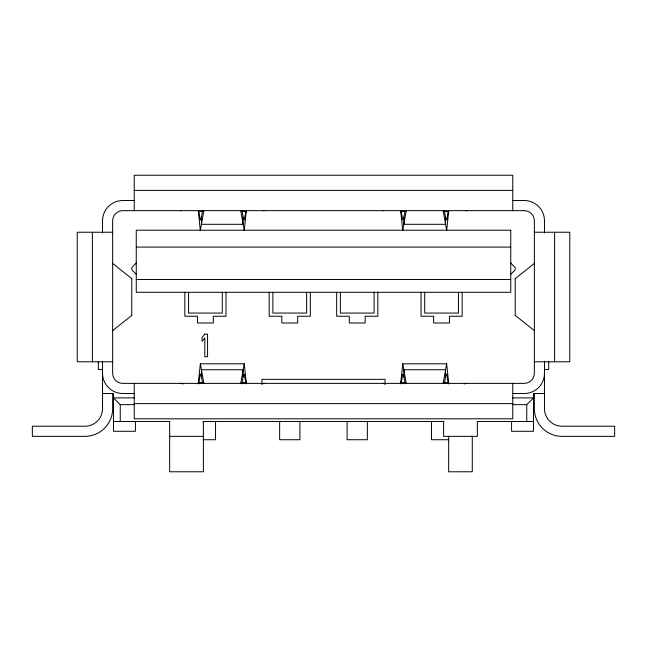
<?xml version="1.0" encoding="UTF-8"?>
<svg xmlns="http://www.w3.org/2000/svg" width="647" height="647" viewBox="0 0 647 647"><rect width="100%" height="100%" fill="white"/><g stroke="black" fill="none" stroke-linecap="round" stroke-linejoin="round"><path stroke-width="0.97" d="M198.265 383.477L200.344 363.808L244.242 363.808L246.313 383.477M246.313 210.55L244.299 230.219M400.687 383.477L402.757 363.808L446.656 363.808L448.735 383.477M448.735 210.55L446.713 230.219M198.54 383.938L200.384 373.958L201.257 375.786L202.673 383.792M400.962 383.938L402.806 373.958L403.679 375.786L405.095 383.792M241.849 211.48L245.86 211.48L244.194 220.077L243.321 218.241L241.905 210.235M444.271 211.48L448.282 211.48L446.616 220.077L445.743 218.241L444.327 210.235M112.659 330.771A5.621 0.728 57.4 0 1 112.699 330.585L131.81 315.348M515.19 278.687L534.301 263.45A5.621 0.728 57.4 0 0 534.341 263.264M202.729 211.48L198.718 211.48L200.384 220.077L201.257 218.241L202.673 210.235M203.878 210.493L200.344 230.219M240.7 383.542L244.242 363.808M241.905 383.792L243.321 375.786L244.194 373.958L246.038 383.938M405.151 211.48L401.14 211.48L402.806 220.077L403.679 218.241L405.095 210.235M406.3 210.493L402.766 230.219M443.122 383.542L446.656 363.808M444.327 383.792L445.743 375.786L446.616 373.958L448.46 383.938M136.258 263.005L132.498 266.766A2.701 2.701 0 0 0 132.498 270.583L136.258 274.352M510.742 274.352L514.502 270.583A2.701 2.701 0 0 0 514.502 266.766L510.742 263.005M526.763 421.504L526.763 404.634L533.516 397.889L512.303 397.889M261.566 383.922L264.461 383.38M463.988 383.922L466.552 383.38M263.248 210.655L264.461 210.647M465.67 210.655L466.883 210.647M180.448 210.647L181.33 210.655M382.87 210.647L383.752 210.655M134.236 190.404L512.764 190.404M134.236 200.53L122.768 200.53A20.243 20.243 0 0 0 102.525 220.773L102.525 232.896M512.764 200.53L524.232 200.53A20.243 20.243 0 0 1 544.475 220.773L544.475 232.896M112.643 232.241L77.219 232.241L77.219 361.794L112.643 361.794M534.357 232.241L569.781 232.241L569.781 361.794L534.357 361.794M136.258 247.089L510.742 247.089M136.258 279.472L510.742 279.472M102.129 369.55L98.304 369.55L98.304 361.576M544.871 369.55L548.696 369.55L548.696 361.576M202.729 382.555L198.718 382.555L198.718 381.043M241.849 382.555L245.86 382.555L245.86 381.043M405.151 382.555L401.14 382.555L401.14 381.043M444.271 382.555L448.282 382.555L448.282 381.043M102.525 393.505L113.484 393.505L113.484 431.29L135.417 431.29L135.417 421.504M134.236 393.505L122.768 393.505A20.243 20.243 0 0 1 102.525 373.262M512.764 393.505L524.232 393.505A20.243 20.243 0 0 0 544.475 373.262M544.475 393.505L533.516 393.505L533.516 431.29L511.583 431.29L511.583 421.504M134.697 397.889L113.484 397.889L120.237 404.634L120.237 421.504M134.236 403.623L512.764 403.623M120.237 404.634L134.358 404.634M512.642 404.634L526.763 404.634M113.484 421.504L169.708 421.504M203.012 421.504L443.988 421.504M477.292 421.504L533.516 421.504M169.66 436.353L203.393 436.353M203.012 439.725L215.54 439.725L215.54 421.504M448.808 439.725L431.46 439.725L431.46 421.504M382.539 383.38L385.434 383.922M180.117 383.38L183.012 383.922M515.19 315.348L534.301 330.585A5.621 0.728 -57.4 0 1 534.341 330.771M131.81 278.687L112.699 263.45A5.621 0.728 -57.4 0 1 112.659 263.264M402.757 363.808L406.3 383.542M200.344 363.808L203.878 383.542M446.656 230.219L443.122 210.493M244.234 230.219L240.7 210.493M402.701 230.219L400.687 210.55M200.287 230.219L198.265 210.55M554.6 232.241L554.6 361.794M544.475 361.188L544.475 408.686A17.542 17.542 0 0 0 562.017 426.227L614.65 426.227L614.65 436.353L562.017 436.353A27.667 27.667 0 0 1 534.357 408.686L534.357 393.505M515.238 278.412L515.238 315.623M512.764 210.647L512.764 175.224L134.236 175.224L134.236 210.647M512.764 383.38L512.764 418.803L134.236 418.803L134.236 383.38M477.34 421.504L477.34 436.353L443.607 436.353L443.607 421.504M472.278 436.353L472.278 471.776L448.662 471.776L448.662 436.353M462.16 292.29L462.16 316.246L449.511 316.246L449.511 322.99L433.652 322.99L433.652 316.246L421.003 316.246L421.003 292.29M458.448 292.29L458.448 313.067L424.707 313.067L424.707 292.29M448.282 211.48L448.282 212.984M445.532 217.141L445.532 224.299L403.89 224.299L403.89 217.141M445.532 376.894L445.532 369.736L403.89 369.736L403.89 376.894M401.14 211.48L401.14 212.984M385.07 384.156L385.07 379.336L261.93 379.336L261.93 384.156M377.816 292.29L377.816 316.246L365.167 316.246L365.167 322.99L349.307 322.99L349.307 316.246L336.658 316.246L336.658 292.29M374.103 292.29L374.103 313.067L340.371 313.067L340.371 292.29M367.359 421.504L367.359 439.725L347.115 439.725L347.115 421.504M310.342 292.29L310.342 316.246L297.693 316.246L297.693 322.99L281.833 322.99L281.833 316.246L269.184 316.246L269.184 292.29M306.629 292.29L306.629 313.067L272.897 313.067L272.897 292.29M299.885 421.504L299.885 439.725L279.641 439.725L279.641 421.504M245.86 211.48L245.86 212.984M243.11 217.141L243.11 224.299L201.468 224.299L201.468 217.141M243.11 376.894L243.11 369.736L201.468 369.736L201.468 376.894M225.997 292.29L225.997 316.246L213.348 316.246L213.348 322.99L197.489 322.99L197.489 316.246L184.84 316.246L184.84 292.29M222.293 292.29L222.293 313.067L188.552 313.067L188.552 292.29M203.393 421.504L203.393 471.776L169.66 471.776L169.66 421.504M198.718 211.48L198.718 212.984M131.762 278.412L131.762 315.623M112.643 393.505L112.643 408.686A27.667 27.667 0 0 1 84.983 436.353L32.35 436.353L32.35 426.227L84.983 426.227A17.542 17.542 0 0 0 102.525 408.686L102.525 361.188M92.4 232.241L92.4 361.794M204.808 334.127L202.05 337.491L202.05 341.341L204.808 337.977L204.808 356.732L207.566 356.732L207.566 334.127L204.808 334.127M524.232 210.647L122.768 210.647A10.117 10.117 0 0 0 112.643 220.773L112.643 373.262A10.117 10.117 0 0 0 122.768 383.38L524.232 383.38A10.117 10.117 0 0 0 534.357 373.262L534.357 220.773A10.117 10.117 0 0 0 524.232 210.647M510.742 230.219L136.258 230.219L136.258 292.29L510.742 292.29L510.742 230.219"/></g></svg>
